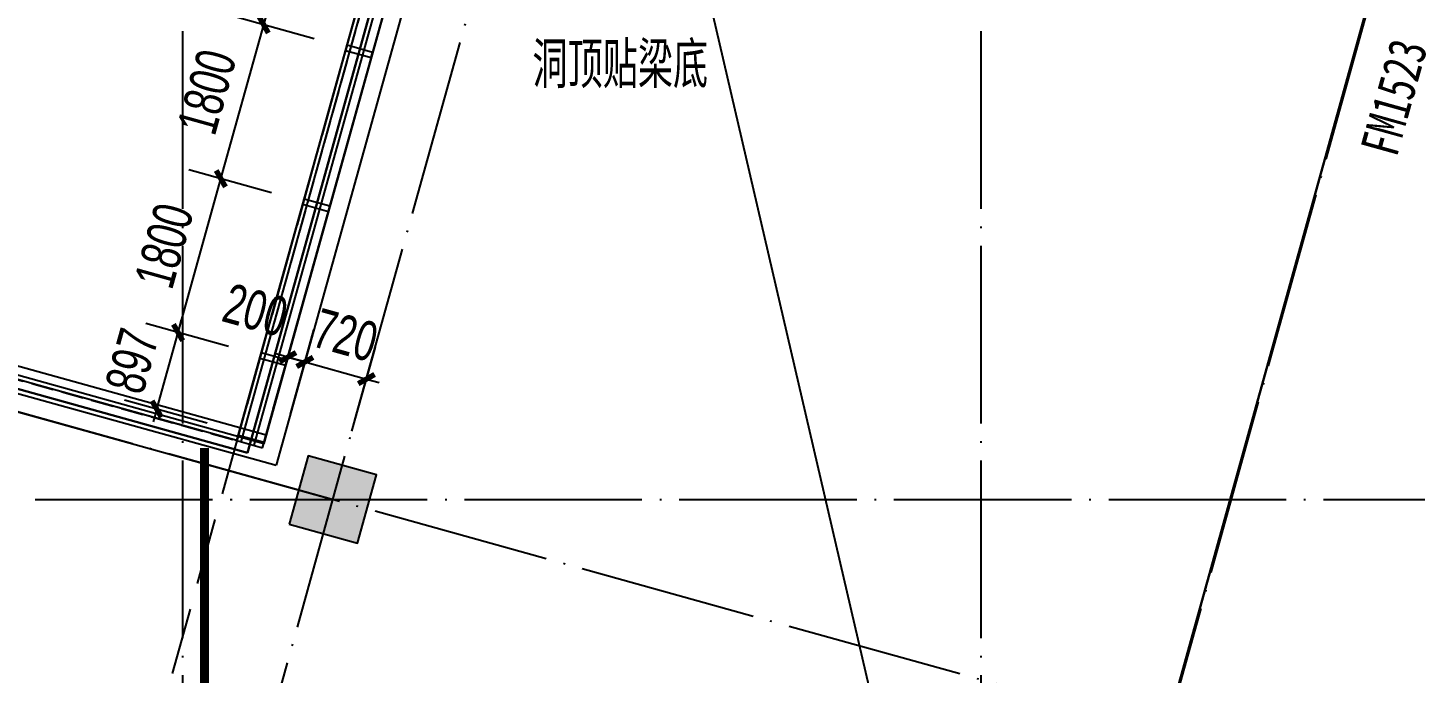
# Model space of a CAD drawing. Extents: x -409435 to 356702, y -107829 to 330904.
# Drawn here: x 93658 to 109297, y 29841 to 37119 of the extents above; entities that cross this region are included whole.
import ezdxf
from ezdxf.xclip import XClip

# ---------------------------------------------------------------- set-up
doc = ezdxf.new("R2010")
doc.units = 0
doc.header["$LTSCALE"] = 1000
doc.header["$MEASUREMENT"] = 0
doc.header["$XCLIPFRAME"] = 0
for name, pattern in [('104-14# 核心筒$0$DOTE', [2.42, 2, -0.2, 0.02, -0.2]), ('X-104 14#平面$0$$0$DASH', [0.35, 0.25, -0.1]), ('X-104 14#平面$0$109 3#平面$0$DASH', [0.35, 0.25, -0.1]), ('X-104 14#平面$0$DASH', [0.35, 0.25, -0.1])]:
    doc.linetypes.add(name, pattern=pattern)
for name, color, linetype in [('01-标注_尺寸', 124, 'Continuous'), ('104-14# 核心筒$0$A_AXIS-轴线', 36, '104-14# 核心筒$0$DOTE'), ('104-14# 核心筒$0$A_STR-砼柱', 51, 'Continuous'), ('14#楼幕墙$0$A-C_玻璃幕墙', 140, 'Continuous'), ('PUB_HATCH', 8, 'Continuous'), ('X-104 14#平面$0$A-C_玻璃幕墙', 140, 'Continuous'), ('X-104 14#平面$0$A-SUR_保温', 222, 'Continuous'), ('X-104 14#平面$0$A-SUR_吊顶', 40, 'Continuous'), ('X-104 14#平面$0$A-TECH_结构', 21, 'Continuous'), ('X-104 14#平面$0$A_STR-砌块墙', 121, 'Continuous'), ('X-104 14#平面$0$A_STR-砼柱', 51, 'Continuous'), ('X-104 14#平面$0$DOOR_FIRE_TEXT', 7, 'Continuous'), ('X-104 14#平面$0$挡烟垂壁', 5, 'Continuous'), ('建-标注-文本', 254, 'Continuous')]:
    doc.layers.add(name, color=color, linetype=linetype)
doc.layers.add('DIM_MODI', color=6, linetype='Continuous', plot=False)
doc.layers.add('X-104 14#平面$0$000套内', color=226, linetype='Continuous', lineweight=30, plot=False)
doc.styles.add('_TCH_DIM', font='ros.shx', dxfattribs={"width": 0.8, "height": 2, "bigfont": 'jd.shx'})
doc.styles.add('_TCH_DIM_T3', font='ros.shx', dxfattribs={"width": 0.705882, "bigfont": 'jd.shx'})
doc.styles.add('X-104 14#平面$0$_TCH_WINDOW', font='STXIHEI_0.TTF', dxfattribs={"width": 0.75, "height": 3.5})
doc.dimstyles.new('_TCH_ARCH&&150', dxfattribs={"dimtxt": 446.25, "dimasz": 150, "dimexe": 375, "dimexo": 450, "dimgap": 189.375, "dimtad": 1, "dimdec": 0, "dimzin": 0, "dimdsep": 46, "dimtxsty": '_TCH_DIM_T3', "dimblk": 'ARCHTICK', "dimcen": 0.09, "dimclrt": 7, "dimazin": 2, "dimtfac": 1, "dimtdec": 0, "dimtix": 1, "dimtmove": 2, "dimatfit": 3, "dimfxl": 0, "dimtolj": 1, "dimtzin": 0, "dimarcsym": 0})

# ---------------------------------------------------------------- blocks, each defined once
blk = doc.blocks.new('14#楼幕墙$0$A$C38D07553')
blk.add_lwpolyline([(-60, -300), (0, -300), (0, 0), (-60, 0)], close=True)
blk = doc.blocks.new('14#楼幕墙$0$A$C385D642F')
at = {"rotation": 74.45189736508844}
for p in [(97256, 37821), (96773, 36087), (96291, 34353), (96032, 33422)]:
    blk.add_blockref('14#楼幕墙$0$A$C38D07553', p, dxfattribs=at)
blk = doc.blocks.new('14#楼幕墙')
at = {"layer": '14#楼幕墙$0$A-C_玻璃幕墙'}
for p, q in [((96016, 32464), (99065, 43424)), ((96064, 32451), (99100, 43363)), ((96208, 32411), (99204, 43178)), ((96305, 32384), (99274, 43055))]:
    blk.add_line(p, q, dxfattribs=at)
blk.add_blockref('14#楼幕墙$0$A$C385D642F', (0, -900), dxfattribs=at)
blk = doc.blocks.new('_FZH')
blk.add_lwpolyline([(-0.5, -0.5), (0.5, -0.5), (0.5, 0.5), (-0.5, 0.5)], close=True)
at = {"layer": 'PUB_HATCH'}
blk.add_solid([(-0.5, -0.5), (0.5, -0.5), (-0.5, 0.5), (0.5, 0.5)], dxfattribs=at)
blk = doc.blocks.new('104-14# 核心筒')
at = {"layer": '104-14# 核心筒$0$A_AXIS-轴线'}
for p, q in [((95400, 54018.4), (95400, -8545.1)), ((104400, 54018.4), (104400, -8545.1)), ((95400, 25700), (101117.9, 46251.1)), ((104400, 21650), (110517.1, 43636)), ((106496.4, 29184.9), (84842.7, 35209.6)), ((-24839, 31800), (120259.9, 31800))]:
    blk.add_line(p, q, dxfattribs=at)
at = {"layer": '104-14# 核心筒$0$A_STR-砼柱', "xscale": 799.9999999999911, "yscale": 799.9999999999911, "zscale": 799.9999999999911, "rotation": 344.4518973650904}
blk.add_blockref('_FZH', (97097.2, 31800), dxfattribs=at)
blk = doc.blocks.new('X-104 14#平面$0$A$C37635F05')
at = {"layer": 'X-104 14#平面$0$A_STR-砼柱'}
blk.add_lwpolyline([(0, 38429), (-16626, 43055), (-19582, 32432), (-19871, 32512), (-16835, 43424), (0, 38740)], close=True, dxfattribs=at)
blk = doc.blocks.new('X-104 14#平面')
for points in [[(84842.7, 35209.6), (97097.2, 31800)], [(95533.9, 32598.3), (92451, 33456)]]:
    blk.add_lwpolyline(points)
at = {"layer": 'X-104 14#平面$0$000套内'}
for points in [[(96133, 32326.4), (85535.9, 35276.2), (87132.4, 41014.3), (83542.7, 42013), (76213.2, 35359.5), (78361.9, 32992.5), (77623.6, 32254.2), (95700, 14177.8), (95700, 21400), (113750, 21400), (113750, 26000), (116750.2, 26000), (116750.2, 38348.2), (99169.4, 43239.7)], [(116750.2, 38348.2), (109586.6, 40341.4), (104316.5, 21400), (113750, 21400), (113750, 26000), (116750.2, 26000)]]:
    blk.add_lwpolyline(points, close=True, dxfattribs=at)
at = {"layer": 'X-104 14#平面$0$A-C_玻璃幕墙'}
blk.add_lwpolyline([(-1359, -2200), (108091.7, -2200), (111291.5, 2370.2), (113380.4, 907.7), (115789.3, 4348.2), (113700.6, 5810.6), (116900.2, 10380.5), (116900.2, 38462.2), (99065.1, 43424.4), (96015.6, 32464.2), (85707.2, 35332.3), (87317.1, 41118.6), (83503.2, 42179.7), (66340.6, 26600), (4762.5, 26600)], close=True, dxfattribs=at)
at = {"layer": 'X-104 14#平面$0$A-SUR_保温'}
blk.add_line((92202.2, 33680.9), (96344.8, 32528.3), dxfattribs=at)
at = {"layer": 'X-104 14#平面$0$A-SUR_吊顶', "linetype": 'X-104 14#平面$0$109 3#平面$0$DASH', "ltscale": 3}
blk.add_lwpolyline([(109062.3, -4432.1), (119297.3, 10714.5), (117562.9, 11100.5), (120741.8, 38794.6), (99426.9, 44725), (92631.2, 20300), (86987.2, 20300), (86987.2, 21500), (8392.2, 21500), (5688.7, 8781.2), (-2733.6, 10571.4), (-6009.8, -4841.7), (40178.1, -2825.1), (39845.1, -4916.4), (83845.6, -2647.5)], close=True, dxfattribs=at)
at = {"layer": 'X-104 14#平面$0$A-TECH_结构', "linetype": 'X-104 14#平面$0$$0$DASH'}
blk.add_lwpolyline([(87207.3, 41097.2), (85610.8, 35359.1), (96063.8, 32450.8), (99099.8, 43362.9), (116850.2, 38424.2), (116850.2, 10396.2), (108065.7, -2149.5), (-1297.3, -2149.5), (4803.7, 26550), (66359.9, 26550), (83516.4, 42124.1)], close=True, dxfattribs=at)
at = {"layer": 'X-104 14#平面$0$A_STR-砌块墙'}
for p, q in [((99003.9, 42085.3), (96318, 32432)), ((99169.8, 41935.4), (96457.1, 32185.7)), ((92175.4, 33584.6), (96318, 32432)), ((92025.5, 33418.7), (96457.1, 32185.7))]:
    blk.add_line(p, q, dxfattribs=at)
at = {"layer": 'X-104 14#平面$0$挡烟垂壁', "linetype": 'X-104 14#平面$0$DASH', "ltscale": 2, "const_width": 100}
blk.add_lwpolyline([(95650, 26100), (95650, 32382.4)], dxfattribs=at)
ref = blk.add_blockref('104-14# 核心筒', (0, 0))
XClip(ref).set_block_clipping_path([(-38664.3623821461, -25500), (139216.5485069363, 330900)])
for name, p in [('14#楼幕墙', (0, 0)), ('X-104 14#平面$0$A$C37635F05', (115900, 0))]:
    blk.add_blockref(name, p)
at = {"layer": 'X-104 14#平面$0$DOOR_FIRE_TEXT', "style": 'X-104 14#平面$0$_TCH_WINDOW', "width": 0.75}
blk.add_text('FM1523', height=428.14, rotation=74.4519, dxfattribs=at).set_placement((109086.9, 35646.6))
blk = doc.blocks.new('sjdfadsfiididdi')
at = {"layer": '建-标注-文本', "style": '_TCH_DIM', "width": 0.8}
blk.add_text('洞顶贴梁底', height=520.9, dxfattribs=at).set_placement((99347, 36438))
blk = doc.blocks.new('_ArchTick')
at = {"color": 0, "linetype": 'ByBlock', "const_width": 0.4}
blk.add_lwpolyline([(-0.5, -0.5), (0.5, 0.5)], dxfattribs=at)
blk = doc.blocks.new('*D1900')
at = {"layer": '01-标注_尺寸', "color": 0, "lineweight": -2, "transparency": 16777216}
for p, q in [((95922, 33525), (94990, 33784)), ((95352, 33683), (95392, 33828)), ((95111, 32820), (95352, 33683)), ((95681, 32661), (94750, 32920)), ((95111, 32820), (95071, 32675))]:
    blk.add_line(p, q, dxfattribs=at)
at = {"layer": 'Defpoints', "color": 0, "transparency": 16777216}
for p in [(95352, 33683), (96355, 33404), (96115, 32540)]:
    blk.add_point(p, dxfattribs=at)
at = {"layer": '01-标注_尺寸', "color": 0, "lineweight": -2, "transparency": 16777216, "xscale": 150, "yscale": 150, "zscale": 150}
for p, rotation in [((95352, 33683), 254.4518981662086), ((95111, 32820), 74.45189816620866)]:
    blk.add_blockref('_ArchTick', p, dxfattribs=dict(at, rotation=rotation))
at = {"layer": '01-标注_尺寸', "color": 7, "transparency": 16777216, "insert": (94834, 33362), "char_height": 446.2, "attachment_point": 5, "rotation": 74.4519, "style": '_TCH_DIM_T3'}
blk.add_mtext('\\A1;897', dxfattribs=at)
blk = doc.blocks.new('*D1901')
at = {"layer": '01-标注_尺寸', "color": 0, "lineweight": -2, "transparency": 16777216}
for p, q in [((96404, 35259), (95473, 35518)), ((95352, 33683), (95834, 35417)), ((95922, 33525), (94990, 33784))]:
    blk.add_line(p, q, dxfattribs=at)
at = {"layer": 'Defpoints', "color": 0, "transparency": 16777216}
for p in [(95834, 35417), (96838, 35138), (96355, 33404)]:
    blk.add_point(p, dxfattribs=at)
at = {"layer": '01-标注_尺寸', "color": 0, "lineweight": -2, "transparency": 16777216, "xscale": 150, "yscale": 150, "zscale": 150}
for p, rotation in [((95834, 35417), 74.45189816620842), ((95352, 33683), 254.4518981662085)]:
    blk.add_blockref('_ArchTick', p, dxfattribs=dict(at, rotation=rotation))
at = {"layer": '01-标注_尺寸', "color": 7, "transparency": 16777216, "insert": (95196, 34661), "char_height": 446.2, "attachment_point": 5, "rotation": 74.4519, "style": '_TCH_DIM_T3'}
blk.add_mtext('\\A1;1800', dxfattribs=at)
blk = doc.blocks.new('*D1902')
at = {"layer": '01-标注_尺寸', "color": 0, "lineweight": -2, "transparency": 16777216}
for p, q in [((96887, 36993), (95955, 37252)), ((95834, 35417), (96317, 37152)), ((96404, 35259), (95473, 35518))]:
    blk.add_line(p, q, dxfattribs=at)
at = {"layer": 'Defpoints', "color": 0, "transparency": 16777216}
for p in [(96317, 37152), (97320, 36872), (96838, 35138)]:
    blk.add_point(p, dxfattribs=at)
at = {"layer": '01-标注_尺寸', "color": 0, "lineweight": -2, "transparency": 16777216, "xscale": 150, "yscale": 150, "zscale": 150}
for p, rotation in [((96317, 37152), 74.45189816620892), ((95834, 35417), 254.451898166209)]:
    blk.add_blockref('_ArchTick', p, dxfattribs=dict(at, rotation=rotation))
at = {"layer": '01-标注_尺寸', "color": 7, "transparency": 16777216, "insert": (95678, 36395), "char_height": 446.2, "attachment_point": 5, "rotation": 74.4519, "style": '_TCH_DIM_T3'}
blk.add_mtext('\\A1;1800', dxfattribs=at)
blk = doc.blocks.new('*D1903')
at = {"layer": '01-标注_尺寸', "color": 0, "lineweight": -2, "transparency": 16777216}
for p, q in [((97369, 38727), (96438, 38986)), ((96317, 37152), (96799, 38886)), ((96887, 36993), (95955, 37252))]:
    blk.add_line(p, q, dxfattribs=at)
at = {"layer": 'Defpoints', "color": 0, "transparency": 16777216}
for p in [(96799, 38886), (97803, 38606), (97320, 36872)]:
    blk.add_point(p, dxfattribs=at)
at = {"layer": '01-标注_尺寸', "color": 0, "lineweight": -2, "transparency": 16777216, "xscale": 150, "yscale": 150, "zscale": 150}
for p, rotation in [((96799, 38886), 74.45189816620835), ((96317, 37152), 254.4518981662084)]:
    blk.add_blockref('_ArchTick', p, dxfattribs=dict(at, rotation=rotation))
at = {"layer": '01-标注_尺寸', "color": 7, "transparency": 16777216, "insert": (96160, 38129), "char_height": 446.2, "attachment_point": 5, "rotation": 74.4519, "style": '_TCH_DIM_T3'}
blk.add_mtext('\\A1;1800', dxfattribs=at)
blk = doc.blocks.new('*D2153')
at = {"layer": '01-标注_尺寸', "color": 0, "lineweight": -2, "transparency": 16777216}
for p, q in [((96425, 32817), (96689, 33766)), ((96618, 32764), (96882, 33712)), ((96589, 33405), (96444, 33445)), ((96589, 33405), (96781, 33351)), ((96781, 33351), (96926, 33311))]:
    blk.add_line(p, q, dxfattribs=at)
at = {"layer": 'Defpoints', "color": 0, "transparency": 16777216}
for p in [(96781, 33351), (96305, 32384), (96497, 32330)]:
    blk.add_point(p, dxfattribs=at)
at = {"layer": '01-标注_尺寸', "color": 0, "lineweight": -2, "transparency": 16777216, "xscale": 150, "yscale": 150, "zscale": 150}
for p, rotation in [((96589, 33405), 344.451897365092), ((96781, 33351), 164.4518973650919)]:
    blk.add_blockref('_ArchTick', p, dxfattribs=dict(at, rotation=rotation))
at = {"layer": '01-标注_尺寸', "color": 7, "transparency": 16777216, "insert": (96223, 33934), "char_height": 446.2, "attachment_point": 5, "rotation": 344.4519, "style": '_TCH_DIM_T3'}
blk.add_mtext('\\A1;200', dxfattribs=at)
blk = doc.blocks.new('*D2154')
at = {"layer": '01-标注_尺寸', "color": 0, "lineweight": -2, "transparency": 16777216}
for p, q in [((96618, 32764), (96882, 33712)), ((97312, 32571), (97576, 33519)), ((96781, 33351), (96637, 33391)), ((96781, 33351), (97475, 33158)), ((97475, 33158), (97620, 33118))]:
    blk.add_line(p, q, dxfattribs=at)
at = {"layer": 'Defpoints', "color": 0, "transparency": 16777216}
for p in [(97475, 33158), (96497, 32330), (97191, 32137)]:
    blk.add_point(p, dxfattribs=at)
at = {"layer": '01-标注_尺寸', "color": 0, "lineweight": -2, "transparency": 16777216, "xscale": 150, "yscale": 150, "zscale": 150}
for p, rotation in [((96781, 33351), 344.4518973650909), ((97475, 33158), 164.4518973650909)]:
    blk.add_blockref('_ArchTick', p, dxfattribs=dict(at, rotation=rotation))
at = {"layer": '01-标注_尺寸', "color": 7, "transparency": 16777216, "insert": (97239, 33652), "char_height": 446.2, "attachment_point": 5, "rotation": 344.4519, "style": '_TCH_DIM_T3'}
blk.add_mtext('\\A1;720', dxfattribs=at)

msp = doc.modelspace()

# ---------------------------------------------------------------- linework, layer by layer
at = {"layer": 'DIM_MODI'}
msp.add_line((87688.9, 96224.8), (135070.5, -107829.1), dxfattribs=at)

# ---------------------------------------------------------------- block references
for name in ['X-104 14#平面', 'sjdfadsfiididdi']:
    msp.add_blockref(name, (0, 0))

# ---------------------------------------------------------------- dimensions: what is measured, and where the dimension line sits
at = {"layer": '01-标注_尺寸'}
for p1, p2, distance, picture, middle in [((97320.3, 36872.4), (97802.8, 38606.5), 1041.7, '*D1903', (96160.5, 38129.2)), ((96837.8, 35138.2), (97320.3, 36872.4), 1041.7, '*D1902', (95678, 36395.1)), ((96355.3, 33404.1), (96837.8, 35138.2), 1041.7, '*D1901', (95195.5, 34661)), ((96497.3, 32330.2), (97191, 32137.2), 1059.6, '*D2154', (97238.7, 33651.9)), ((96115, 32540.4), (96355.3, 33404.1), 1041.7, '*D1900', (94834.1, 33362))]:
    dim = msp.add_aligned_dim(p1=p1, p2=p2, distance=distance, dimstyle='_TCH_ARCH&&150', dxfattribs=at)
    dim.commit()
    dim.dimension.update_dxf_attribs({"geometry": picture, "text_midpoint": middle})
dim = msp.add_linear_dim(base=(96781.3, 33351), p1=(96304.6, 32383.8), p2=(96497.3, 32330.2), angle=344.4519, dimstyle='_TCH_ARCH&&150', dxfattribs=at)
dim.commit()
dim.dimension.update_dxf_attribs({"geometry": '*D2153', "text_midpoint": (96223.4, 33934.4), "dimtype": 161})

doc.saveas('drawing.dxf')
